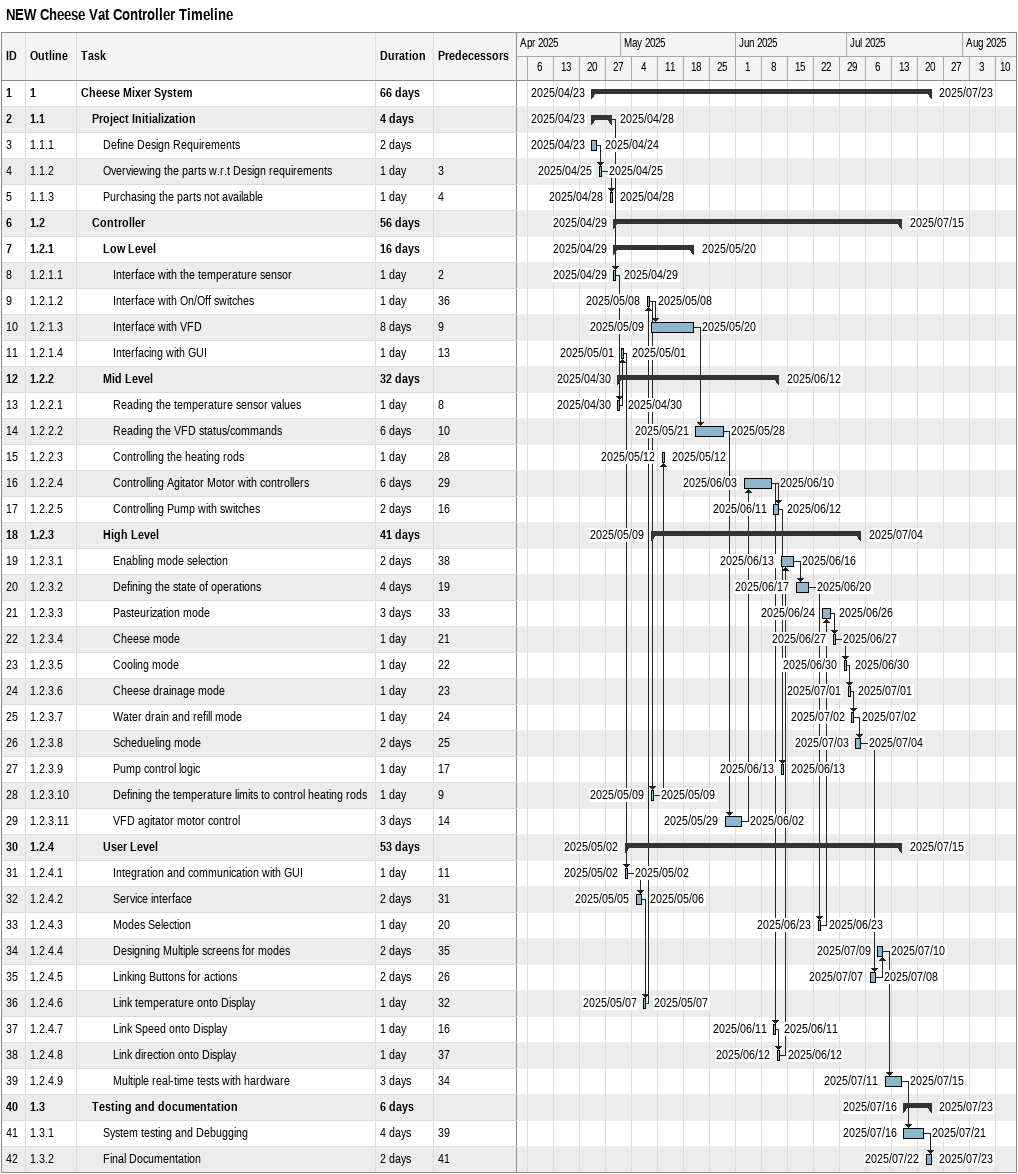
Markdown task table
NEW Cheese Vat Controller Timeline

| ID | WBS | Task | Duration | Start | Finish | Predecessors |
|---|---|---|---|---|---|---|
| 1 | 1 | **Cheese Mixer System** | 66d | 2025-04-23 | 2025-07-23 |  |
| 2 | 1.1 | **Project Initialization** | 4d | 2025-04-23 | 2025-04-28 |  |
| 3 | 1.1.1 | Define Design Requirements | 2d | 2025-04-23 | 2025-04-24 |  |
| 4 | 1.1.2 | Overviewing the parts w.r.t Design requirements | 1d | 2025-04-25 | 2025-04-25 | 3 |
| 5 | 1.1.3 | Purchasing the parts not available | 1d | 2025-04-28 | 2025-04-28 | 4 |
| 6 | 1.2 | **Controller** | 56d | 2025-04-29 | 2025-07-15 |  |
| 7 | 1.2.1 | **Low Level** | 16d | 2025-04-29 | 2025-05-20 |  |
| 8 | 1.2.1.1 | Interface with the temperature sensor | 1d | 2025-04-29 | 2025-04-29 | 2 |
| 9 | 1.2.1.2 | Interface with On/Off switches | 1d | 2025-05-08 | 2025-05-08 | 36 |
| 10 | 1.2.1.3 | Interface with VFD | 8d | 2025-05-09 | 2025-05-20 | 9 |
| 11 | 1.2.1.4 | Interfacing with GUI | 1d | 2025-05-01 | 2025-05-01 | 13 |
| 12 | 1.2.2 | **Mid Level** | 32d | 2025-04-30 | 2025-06-12 |  |
| 13 | 1.2.2.1 | Reading the temperature sensor values | 1d | 2025-04-30 | 2025-04-30 | 8 |
| 14 | 1.2.2.2 | Reading the VFD status/commands | 6d | 2025-05-21 | 2025-05-28 | 10 |
| 15 | 1.2.2.3 | Controlling the heating rods | 1d | 2025-05-12 | 2025-05-12 | 28 |
| 16 | 1.2.2.4 | Controlling Agitator Motor with controllers | 6d | 2025-06-03 | 2025-06-10 | 29 |
| 17 | 1.2.2.5 | Controlling Pump with switches | 2d | 2025-06-11 | 2025-06-12 | 16 |
| 18 | 1.2.3 | **High Level** | 41d | 2025-05-09 | 2025-07-04 |  |
| 19 | 1.2.3.1 | Enabling mode selection | 2d | 2025-06-13 | 2025-06-16 | 38 |
| 20 | 1.2.3.2 | Defining the state of operations | 4d | 2025-06-17 | 2025-06-20 | 19 |
| 21 | 1.2.3.3 | Pasteurization mode | 3d | 2025-06-24 | 2025-06-26 | 33 |
| 22 | 1.2.3.4 | Cheese mode | 1d | 2025-06-27 | 2025-06-27 | 21 |
| 23 | 1.2.3.5 | Cooling mode | 1d | 2025-06-30 | 2025-06-30 | 22 |
| 24 | 1.2.3.6 | Cheese drainage mode | 1d | 2025-07-01 | 2025-07-01 | 23 |
| 25 | 1.2.3.7 | Water drain and refill mode | 1d | 2025-07-02 | 2025-07-02 | 24 |
| 26 | 1.2.3.8 | Schedueling mode | 2d | 2025-07-03 | 2025-07-04 | 25 |
| 27 | 1.2.3.9 | Pump control logic | 1d | 2025-06-13 | 2025-06-13 | 17 |
| 28 | 1.2.3.10 | Defining the temperature limits to control heating rods | 1d | 2025-05-09 | 2025-05-09 | 9 |
| 29 | 1.2.3.11 | VFD agitator motor control | 3d | 2025-05-29 | 2025-06-02 | 14 |
| 30 | 1.2.4 | **User Level** | 53d | 2025-05-02 | 2025-07-15 |  |
| 31 | 1.2.4.1 | Integration and communication with GUI | 1d | 2025-05-02 | 2025-05-02 | 11 |
| 32 | 1.2.4.2 | Service interface | 2d | 2025-05-05 | 2025-05-06 | 31 |
| 33 | 1.2.4.3 | Modes Selection | 1d | 2025-06-23 | 2025-06-23 | 20 |
| 34 | 1.2.4.4 | Designing Multiple screens for modes | 2d | 2025-07-09 | 2025-07-10 | 35 |
| 35 | 1.2.4.5 | Linking Buttons for actions | 2d | 2025-07-07 | 2025-07-08 | 26 |
| 36 | 1.2.4.6 | Link temperature onto Display | 1d | 2025-05-07 | 2025-05-07 | 32 |
| 37 | 1.2.4.7 | Link Speed onto Display | 1d | 2025-06-11 | 2025-06-11 | 16 |
| 38 | 1.2.4.8 | Link direction onto Display | 1d | 2025-06-12 | 2025-06-12 | 37 |
| 39 | 1.2.4.9 | Multiple real-time tests with hardware | 3d | 2025-07-11 | 2025-07-15 | 34 |
| 40 | 1.3 | **Testing and documentation** | 6d | 2025-07-16 | 2025-07-23 |  |
| 41 | 1.3.1 | System testing and Debugging | 4d | 2025-07-16 | 2025-07-21 | 39 |
| 42 | 1.3.2 | Final Documentation | 2d | 2025-07-22 | 2025-07-23 | 41 |
